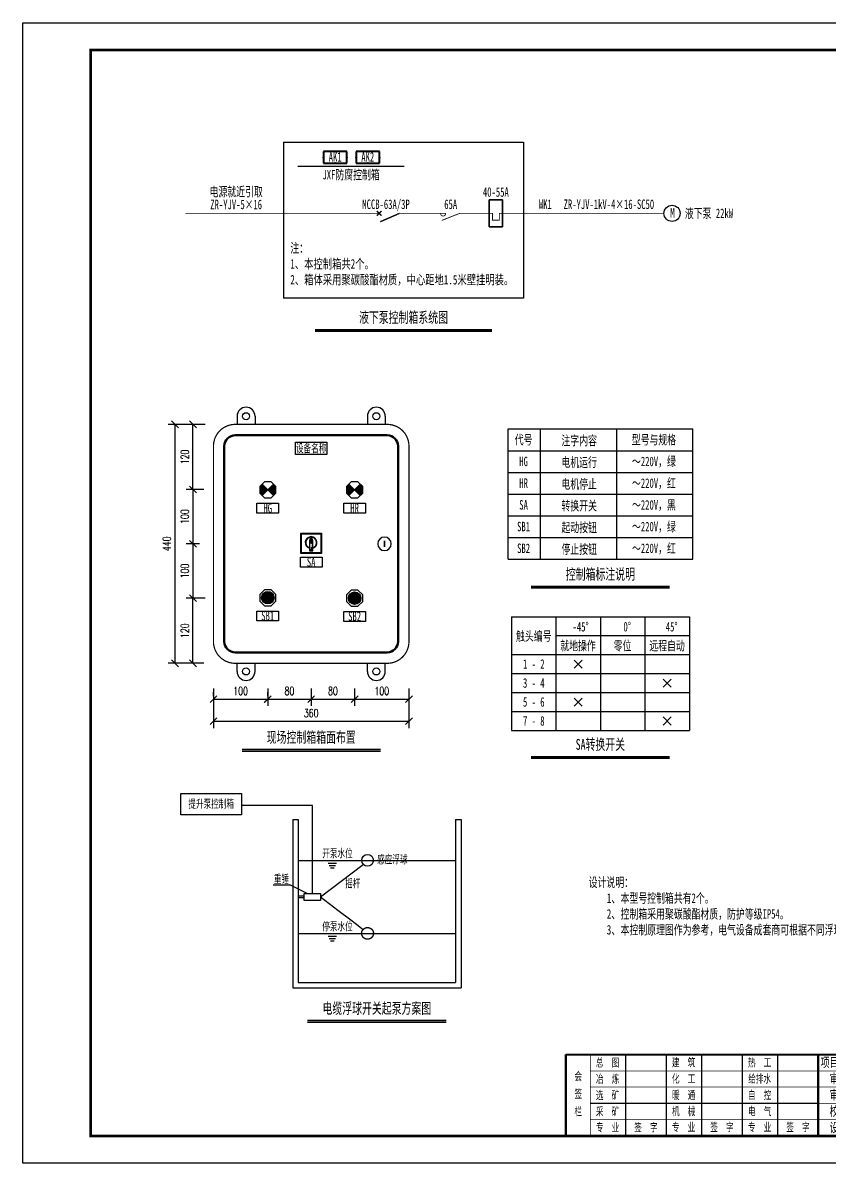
# Model space of a CAD drawing. Header units: millimetres. Extents: x 401220 to 2750366, y -101310 to 943175.
# Drawn here: x 1175571 to 1205271, y 10326 to 52326 of the extents above; entities that cross this region are included whole.
import ezdxf
from ezdxf.enums import TextEntityAlignment as Align

# ---------------------------------------------------------------- set-up
doc = ezdxf.new("R2010")
doc.units = ezdxf.units.MM
doc.linetypes.add('事故照明', pattern=[800, 600, 0, -200, 0])
doc.linetypes.add('常规', pattern=[20, 10, 0, 10])
for name, color, linetype in [('1', 7, 'Continuous'), ('4', 1, 'Continuous'), ('动力平面导线层', 3, '常规'), ('动力平面设备层', 1, 'Continuous'), ('图框', 7, 'Continuous'), ('文字', 7, 'Continuous'), ('标注-照明', 7, 'Continuous'), ('照明平面导线层', 3, 'Continuous'), ('照明平面设备层', 1, 'Continuous'), ('电气-接地设计-接地线', 3, '接地线'), ('高低压系统', 4, 'Continuous')]:
    doc.layers.add(name, color=color, linetype=linetype)
for name, color, linetype, lineweight in [('CAXA0层', 7, 'Continuous', 25), ('SW', 8, 'Continuous', 20), ('TEXT', 4, 'Continuous', 0)]:
    doc.layers.add(name, color=color, linetype=linetype, lineweight=lineweight)
doc.styles.add('DIM_FONT', font='txt.shx', dxfattribs={"width": 0.7, "bigfont": 'hzdx.shx'})
doc.styles.add('HZ', font='simsun.ttf', dxfattribs={"width": 0.75})
doc.styles.add('标准', font='NSimSun.ttf', dxfattribs={"width": 0.667})
doc.linetypes.add('接地线', pattern='A,500,[136,EESLTYPE.shx,S=100,R=0,X=0,Y=0],500,-200,60,-200', length=1460)
doc.dimstyles.new('副本 DIM20', dxfattribs={"dimtxt": 300, "dimasz": 2, "dimexe": 250, "dimexo": 300, "dimgap": 150, "dimtad": 1, "dimdec": 0, "dimlfac": 0.05, "dimzin": 0, "dimdsep": 46, "dimtxsty": 'DIM_FONT', "dimblk1": '_DIMX', "dimblk2": '_DIMX', "dimsah": 1, "dimcen": 0, "dimclrd": 3, "dimclre": 3, "dimclrt": 7, "dimadec": 0, "dimazin": 0, "dimtfac": 1, "dimtdec": 0, "dimtix": 1, "dimtmove": 2, "dimatfit": 3, "dimldrblk": '_DIMX', "dimfxl": 250, "dimtolj": 1, "dimtzin": 0, "dimarcsym": 0})

# ---------------------------------------------------------------- blocks, each defined once
blk = doc.blocks.new('_Oblique')
at = {"color": 0, "linetype": 'ByBlock', "lineweight": -2}
blk.add_line((-0.5, -0.5), (0.5, 0.5), dxfattribs=at)
blk = doc.blocks.new('*D178')
at = {"layer": '1', "color": 3, "linetype": 'ByBlock', "lineweight": -2, "transparency": 16777216}
for p, q in [((1181912, 37537), (1180925, 37537)), ((1181175, 37537), (1181175, 28737)), ((1181912, 28737), (1180925, 28737))]:
    blk.add_line(p, q, dxfattribs=at)
at = {"layer": 'Defpoints', "color": 0, "linetype": 'ByBlock', "transparency": 16777216}
for p in [(1182212, 37537), (1181175, 28737), (1182212, 28737)]:
    blk.add_point(p, dxfattribs=at)
at = {"layer": '1', "color": 3, "linetype": 'ByBlock', "lineweight": -2, "transparency": 16777216, "xscale": 250, "yscale": 250, "zscale": 250}
for p, rotation in [((1181175, 37537), 90), ((1181175, 28737), 270)]:
    blk.add_blockref('_Oblique', p, dxfattribs=dict(at, rotation=rotation))
at = {"layer": '1', "color": 7, "linetype": 'ByBlock', "transparency": 16777216, "insert": (1180875, 33137), "char_height": 300, "attachment_point": 5, "rotation": 90, "style": 'DIM_FONT'}
blk.add_mtext('\\A1;440', dxfattribs=at)
blk = doc.blocks.new('_DIMX')
blk.add_line((-150, 0), (150, 0))
at = {"const_width": 50}
blk.add_lwpolyline([(-70, -70), (70, 70)], dxfattribs=at)
blk = doc.blocks.new('*D179')
at = {"layer": '1', "color": 3, "linetype": 'ByBlock', "lineweight": -2, "transparency": 16777216}
for p, q in [((1182293, 31137), (1181589, 31137)), ((1181839, 28737), (1181839, 31137)), ((1182235, 28737), (1181589, 28737))]:
    blk.add_line(p, q, dxfattribs=at)
at = {"layer": 'Defpoints', "color": 0, "linetype": 'ByBlock', "transparency": 16777216}
for p in [(1181839, 31137), (1182593, 31137), (1182535, 28737)]:
    blk.add_point(p, dxfattribs=at)
at = {"layer": '1', "color": 3, "linetype": 'ByBlock', "lineweight": -2, "transparency": 16777216, "xscale": 250, "yscale": 250, "zscale": 250}
for p, rotation in [((1181839, 31137), 90), ((1181839, 28737), 270)]:
    blk.add_blockref('_Oblique', p, dxfattribs=dict(at, rotation=rotation))
at = {"layer": '1', "color": 7, "linetype": 'ByBlock', "transparency": 16777216, "insert": (1181539, 29937), "char_height": 300, "attachment_point": 5, "rotation": 90, "style": 'DIM_FONT'}
blk.add_mtext('\\A1;120', dxfattribs=at)
blk = doc.blocks.new('*D180')
at = {"layer": '1', "color": 3, "linetype": 'ByBlock', "lineweight": -2, "transparency": 16777216}
for p, q in [((1182018, 33137), (1181589, 33137)), ((1181839, 33137), (1181839, 31137)), ((1182080, 31137), (1181589, 31137))]:
    blk.add_line(p, q, dxfattribs=at)
at = {"layer": 'Defpoints', "color": 0, "linetype": 'ByBlock', "transparency": 16777216}
for p in [(1182318, 33137), (1181839, 31137), (1182380, 31137)]:
    blk.add_point(p, dxfattribs=at)
at = {"layer": '1', "color": 3, "linetype": 'ByBlock', "lineweight": -2, "transparency": 16777216, "xscale": 250, "yscale": 250, "zscale": 250}
for p, rotation in [((1181839, 33137), 90), ((1181839, 31137), 270)]:
    blk.add_blockref('_Oblique', p, dxfattribs=dict(at, rotation=rotation))
at = {"layer": '1', "color": 7, "linetype": 'ByBlock', "transparency": 16777216, "insert": (1181539, 32137), "char_height": 300, "attachment_point": 5, "rotation": 90, "style": 'DIM_FONT'}
blk.add_mtext('\\A1;100', dxfattribs=at)
blk = doc.blocks.new('*D181')
at = {"layer": '1', "color": 3, "linetype": 'ByBlock', "lineweight": -2, "transparency": 16777216}
for p, q in [((1182018, 35137), (1181589, 35137)), ((1181839, 35137), (1181839, 33137)), ((1182080, 33137), (1181589, 33137))]:
    blk.add_line(p, q, dxfattribs=at)
at = {"layer": 'Defpoints', "color": 0, "linetype": 'ByBlock', "transparency": 16777216}
for p in [(1182318, 35137), (1181839, 33137), (1182380, 33137)]:
    blk.add_point(p, dxfattribs=at)
at = {"layer": '1', "color": 3, "linetype": 'ByBlock', "lineweight": -2, "transparency": 16777216, "xscale": 250, "yscale": 250, "zscale": 250}
for p, rotation in [((1181839, 35137), 90), ((1181839, 33137), 270)]:
    blk.add_blockref('_Oblique', p, dxfattribs=dict(at, rotation=rotation))
at = {"layer": '1', "color": 7, "linetype": 'ByBlock', "transparency": 16777216, "insert": (1181539, 34137), "char_height": 300, "attachment_point": 5, "rotation": 90, "style": 'DIM_FONT'}
blk.add_mtext('\\A1;100', dxfattribs=at)
blk = doc.blocks.new('*D182')
at = {"layer": '1', "color": 3, "linetype": 'ByBlock', "lineweight": -2, "transparency": 16777216}
for p, q in [((1182293, 37537), (1181589, 37537)), ((1181839, 35137), (1181839, 37537)), ((1182235, 35137), (1181589, 35137))]:
    blk.add_line(p, q, dxfattribs=at)
at = {"layer": 'Defpoints', "color": 0, "linetype": 'ByBlock', "transparency": 16777216}
for p in [(1181839, 37537), (1182593, 37537), (1182535, 35137)]:
    blk.add_point(p, dxfattribs=at)
at = {"layer": '1', "color": 3, "linetype": 'ByBlock', "lineweight": -2, "transparency": 16777216, "xscale": 250, "yscale": 250, "zscale": 250}
for p, rotation in [((1181839, 37537), 90), ((1181839, 35137), 270)]:
    blk.add_blockref('_Oblique', p, dxfattribs=dict(at, rotation=rotation))
at = {"layer": '1', "color": 7, "linetype": 'ByBlock', "transparency": 16777216, "insert": (1181539, 36337), "char_height": 300, "attachment_point": 5, "rotation": 90, "style": 'DIM_FONT'}
blk.add_mtext('\\A1;120', dxfattribs=at)
blk = doc.blocks.new('*D183')
at = {"layer": '1', "color": 3, "linetype": 'ByBlock', "lineweight": -2, "transparency": 16777216}
for p, q in [((1186192, 27814), (1186192, 27169)), ((1187793, 27814), (1187793, 27169)), ((1186192, 27419), (1187793, 27419))]:
    blk.add_line(p, q, dxfattribs=at)
at = {"layer": 'Defpoints', "color": 0, "linetype": 'ByBlock', "transparency": 16777216}
for p in [(1186192, 28114), (1187793, 28114), (1187793, 27419)]:
    blk.add_point(p, dxfattribs=at)
at = {"layer": '1', "color": 3, "linetype": 'ByBlock', "lineweight": -2, "transparency": 16777216, "xscale": 250, "yscale": 250, "zscale": 250, "rotation": 180}
blk.add_blockref('_Oblique', (1186192, 27419), dxfattribs=at)
at = {"layer": '1', "color": 3, "linetype": 'ByBlock', "lineweight": -2, "transparency": 16777216, "xscale": 250, "yscale": 250, "zscale": 250}
blk.add_blockref('_Oblique', (1187793, 27419), dxfattribs=at)
at = {"layer": '1', "color": 7, "linetype": 'ByBlock', "transparency": 16777216, "insert": (1186993, 27719), "char_height": 300, "attachment_point": 5, "style": 'DIM_FONT'}
blk.add_mtext('\\A1;80', dxfattribs=at)
blk = doc.blocks.new('*D184')
at = {"layer": '1', "color": 3, "linetype": 'ByBlock', "lineweight": -2, "transparency": 16777216}
for p, q in [((1187793, 27814), (1187793, 27169)), ((1189793, 27814), (1189793, 27169)), ((1187793, 27419), (1189793, 27419))]:
    blk.add_line(p, q, dxfattribs=at)
at = {"layer": 'Defpoints', "color": 0, "linetype": 'ByBlock', "transparency": 16777216}
for p in [(1187793, 28114), (1189793, 28114), (1189793, 27419)]:
    blk.add_point(p, dxfattribs=at)
at = {"layer": '1', "color": 3, "linetype": 'ByBlock', "lineweight": -2, "transparency": 16777216, "xscale": 250, "yscale": 250, "zscale": 250, "rotation": 180}
blk.add_blockref('_Oblique', (1187793, 27419), dxfattribs=at)
at = {"layer": '1', "color": 3, "linetype": 'ByBlock', "lineweight": -2, "transparency": 16777216, "xscale": 250, "yscale": 250, "zscale": 250}
blk.add_blockref('_Oblique', (1189793, 27419), dxfattribs=at)
at = {"layer": '1', "color": 7, "linetype": 'ByBlock', "transparency": 16777216, "insert": (1188793, 27719), "char_height": 300, "attachment_point": 5, "style": 'DIM_FONT'}
blk.add_mtext('\\A1;100', dxfattribs=at)
blk = doc.blocks.new('*D185')
at = {"layer": '1', "color": 3, "linetype": 'ByBlock', "lineweight": -2, "transparency": 16777216}
for p, q in [((1182593, 27814), (1182593, 26353)), ((1189793, 27814), (1189793, 26353)), ((1182593, 26603), (1189793, 26603))]:
    blk.add_line(p, q, dxfattribs=at)
at = {"layer": 'Defpoints', "color": 0, "linetype": 'ByBlock', "transparency": 16777216}
for p in [(1182593, 28114), (1189793, 28114), (1189793, 26603)]:
    blk.add_point(p, dxfattribs=at)
at = {"layer": '1', "color": 3, "linetype": 'ByBlock', "lineweight": -2, "transparency": 16777216, "xscale": 250, "yscale": 250, "zscale": 250, "rotation": 180}
blk.add_blockref('_Oblique', (1182593, 26603), dxfattribs=at)
at = {"layer": '1', "color": 3, "linetype": 'ByBlock', "lineweight": -2, "transparency": 16777216, "xscale": 250, "yscale": 250, "zscale": 250}
blk.add_blockref('_Oblique', (1189793, 26603), dxfattribs=at)
at = {"layer": '1', "color": 7, "linetype": 'ByBlock', "transparency": 16777216, "insert": (1186193, 26903), "char_height": 300, "attachment_point": 5, "style": 'DIM_FONT'}
blk.add_mtext('\\A1;360', dxfattribs=at)
blk = doc.blocks.new('*D186')
at = {"layer": '1', "color": 3, "linetype": 'ByBlock', "lineweight": -2, "transparency": 16777216}
for p, q in [((1182593, 27531), (1182593, 27669)), ((1182593, 27419), (1184593, 27419)), ((1184593, 27531), (1184593, 27669))]:
    blk.add_line(p, q, dxfattribs=at)
at = {"layer": 'Defpoints', "color": 0, "linetype": 'ByBlock', "transparency": 16777216}
for p in [(1184593, 27419), (1182593, 27231), (1184593, 27231)]:
    blk.add_point(p, dxfattribs=at)
at = {"layer": '1', "color": 3, "linetype": 'ByBlock', "lineweight": -2, "transparency": 16777216, "xscale": 250, "yscale": 250, "zscale": 250, "rotation": 180}
blk.add_blockref('_Oblique', (1182593, 27419), dxfattribs=at)
at = {"layer": '1', "color": 3, "linetype": 'ByBlock', "lineweight": -2, "transparency": 16777216, "xscale": 250, "yscale": 250, "zscale": 250}
blk.add_blockref('_Oblique', (1184593, 27419), dxfattribs=at)
at = {"layer": '1', "color": 7, "linetype": 'ByBlock', "transparency": 16777216, "insert": (1183593, 27719), "char_height": 300, "attachment_point": 5, "style": 'DIM_FONT'}
blk.add_mtext('\\A1;100', dxfattribs=at)
blk = doc.blocks.new('*D187')
at = {"layer": '1', "color": 3, "linetype": 'ByBlock', "lineweight": -2, "transparency": 16777216}
for p, q in [((1184591, 27814), (1184591, 27169)), ((1186192, 27814), (1186192, 27169)), ((1184591, 27419), (1186192, 27419))]:
    blk.add_line(p, q, dxfattribs=at)
at = {"layer": 'Defpoints', "color": 0, "linetype": 'ByBlock', "transparency": 16777216}
for p in [(1184591, 28114), (1186192, 28114), (1186192, 27419)]:
    blk.add_point(p, dxfattribs=at)
at = {"layer": '1', "color": 3, "linetype": 'ByBlock', "lineweight": -2, "transparency": 16777216, "xscale": 250, "yscale": 250, "zscale": 250, "rotation": 180}
blk.add_blockref('_Oblique', (1184591, 27419), dxfattribs=at)
at = {"layer": '1', "color": 3, "linetype": 'ByBlock', "lineweight": -2, "transparency": 16777216, "xscale": 250, "yscale": 250, "zscale": 250}
blk.add_blockref('_Oblique', (1186192, 27419), dxfattribs=at)
at = {"layer": '1', "color": 7, "linetype": 'ByBlock', "transparency": 16777216, "insert": (1185391, 27719), "char_height": 300, "attachment_point": 5, "style": 'DIM_FONT'}
blk.add_mtext('\\A1;80', dxfattribs=at)
blk = doc.blocks.new('PLA1')
at = {"color": 0, "linetype": 'ByBlock', "lineweight": -2}
for p, q in [((-500, 500), (-500, 0)), ((500, 500), (-500, 500)), ((500, 0), (500, 500)), ((-500, 0), (500, 0))]:
    blk.add_line(p, q, dxfattribs=at)
for p in [(0, 500), (-500, 250), (0, 0), (500, 250)]:
    blk.add_point(p, dxfattribs=at)
blk = doc.blocks.new('JJH')
at = {"color": 3, "linetype": '常规', "lineweight": 35}
for p, q in [((-500, -500), (-500, 0)), ((500, 0), (-500, 0)), ((500, -500), (500, 0)), ((-500, -500), (500, -500))]:
    blk.add_line(p, q, dxfattribs=at)
at = {"color": 3, "linetype": '常规', "lineweight": 35, "const_width": 30}
blk.add_lwpolyline([(0, 100), (0, -125), (-250, -125), (-250, -375), (0, -375), (0, -600)], dxfattribs=at)
blk = doc.blocks.new('GGF')
at = {"layer": '照明平面导线层', "color": 3, "linetype": '常规', "lineweight": 25, "ltscale": 2, "const_width": 30}
for points in [[(0, 0), (0, -365)], [(0, -1065), (-261, -402)], [(0, -365), (0, -544)], [(0, -1065), (0, -1429)]]:
    blk.add_lwpolyline(points, dxfattribs=at)
blk.add_lwpolyline([(0, -544, -1.122007), (0, -365, -1.343832)], format="xyb", dxfattribs=at)
blk = doc.blocks.new('DYDQ0201')
at = {"color": 0}
for points, const_width in [([(0, 0), (0, -3.75)], 0.3), ([(0, -11.25), (-3.11, -4.12)], 0.5), ([(0.86, -4.61), (-0.86, -2.89)], 0.5), ([(-0.86, -4.61), (0.86, -2.89)], 0.5), ([(0, -11.25), (0, -15)], 0.3)]:
    blk.add_lwpolyline(points, dxfattribs=dict(at, const_width=const_width))
blk = doc.blocks.new('3')
at = {"layer": 'TEXT', "color": 7, "lineweight": 25, "style": 'HZ', "width": 0.75}
for s, height, p in [('铜陵有色设计研究院有限责任公司', 400, (221501, 249018)), ('Tongling Nonferrous Design and Research Institute Co.,Ltd.', 200, (221613, 248659))]:
    blk.add_text(s, height=height, dxfattribs=at).set_placement(p)
blk = doc.blocks.new('铜陵有色图签02')
at = {"layer": '图框', "linetype": 'Continuous', "lineweight": 50}
for p, q in [((-38401, 3003), (-38401, 1)), ((-29100, 3001), (-29100, 0))]:
    blk.add_line(p, q, dxfattribs=at)
at = {"layer": '图框', "color": 7, "linetype": 'Continuous', "lineweight": 25}
for p, q in [((-36201, 3010), (-36201, 9)), ((-34701, 3010), (-34701, 9)), ((-33401, 3017), (-33401, 16)), ((-31901, 3017), (-31901, 16)), ((-30601, 3017), (-30601, 16)), ((-29100, 1201), (-37501, 1201))]:
    blk.add_line(p, q, dxfattribs=at)
at = {"layer": '图框', "color": 7, "linetype": 'Continuous', "lineweight": 35}
for p, q in [((-27300, 3001), (-27300, 1)), ((-21600, 1197), (-21600, -3)), ((-17100, 1200), (-17100, 0)), ((-15450, 0), (-15450, 1200)), ((-14550, 1200), (-14550, 0)), ((-12000, 1201), (-12000, 1)), ((-6900, 1202), (-6900, 2))]:
    blk.add_line(p, q, dxfattribs=at)
at = {"layer": '图框', "lineweight": 25}
blk.add_line((-17723, 1830), (-13223, 1830), dxfattribs=at)
at = {"layer": '图框', "lineweight": 70, "const_width": 70}
blk.add_lwpolyline([(-17980, 3001), (0, 3001), (-38401, 3001)], dxfattribs=at)
at = {"layer": '图框', "color": 7, "linetype": 'Continuous', "lineweight": 25, "const_width": 25}
for points in [[(-37501, 3000), (-37501, 0)], [(-25800, 3001), (-25800, 1)], [(-24300, 3001), (-24300, 1)], [(-23100, 2401), (-37501, 2401)], [(-23100, 1801), (-37501, 1801)], [(-23100, 1201), (-29100, 1201)], [(-602, 943), (-932, 371), (-272, 371), (-602, 943)], [(-12900, 600), (-18000, 600), (-37501, 600)]]:
    blk.add_lwpolyline(points, dxfattribs=at)
at = {"layer": '图框', "linetype": 'Continuous', "lineweight": 50, "const_width": 50}
for points in [[(-23100, 3001), (-23100, 1)], [(-18000, 3000), (-18000, 0)]]:
    blk.add_lwpolyline(points, dxfattribs=at)
at = {"layer": '图框', "lineweight": 50, "const_width": 50}
for points in [[(-12900, 3001), (-12900, 1)], [(-7800, 3001), (-7800, 1)], [(0, 3000), (0, 0)], [(-23100, 1200), (0, 1200)]]:
    blk.add_lwpolyline(points, dxfattribs=at)
at = {"layer": '图框', "lineweight": 25, "const_width": 35}
blk.add_lwpolyline([(-17723, 1930), (-13223, 1930)], dxfattribs=at)
at = {"layer": '图框', "color": 7, "linetype": 'Continuous', "lineweight": 35, "const_width": 25}
blk.add_lwpolyline([(-1200, 1201), (-1200, 0)], dxfattribs=at)
at = {"layer": '图框', "linetype": 'Continuous', "lineweight": 70, "const_width": 70}
blk.add_lwpolyline([(-38401, 1), (0, 0)], dxfattribs=at)
at = {"layer": '图框', "lineweight": 25}
blk.add_blockref('3', (-228268, -246986), dxfattribs=at)
at = {"layer": 'TEXT', "color": 7, "lineweight": 25, "style": '标准', "width": 0.667}
for s, height, p in [('项目负责人', 350, (-28197, 2541)), ('总  图', 300, (-36862, 2555)), ('建  筑', 300, (-34062, 2562)), ('热  工', 300, (-31262, 2562)), ('会', 300, (-37942, 2054)), ('冶  炼', 300, (-36862, 1955)), ('化  工', 300, (-34062, 1962)), ('给排水', 300, (-31262, 1962)), ('审  定', 350, (-28197, 1941)), ('签', 300, (-37942, 1404)), ('选  矿', 300, (-36862, 1355)), ('暖  通', 300, (-34062, 1362)), ('自  控', 300, (-31262, 1362)), ('审  核', 350, (-28197, 1341)), ('栏', 300, (-37942, 754)), ('采  矿', 300, (-36862, 754)), ('机  械', 300, (-34062, 761)), ('电  气', 300, (-31262, 761)), ('校  对', 350, (-28197, 741)), ('项目编号', 350, (-22343, 730)), ('专业', 350, (-17559, 730)), ('比例', 350, (-15009, 730)), ('所属', 350, (-12438, 730)), ('图号', 350, (-7339, 495)), ('专  业', 300, (-36862, 170)), ('签  字', 300, (-35449, 170)), ('专  业', 300, (-34062, 177)), ('签  字', 300, (-32649, 177)), ('专  业', 300, (-31262, 177)), ('签  字', 300, (-29849, 177)), ('设  计', 350, (-28197, 139)), ('设计阶段', 350, (-22343, 130)), ('图幅', 350, (-17559, 130)), ('日期', 350, (-15009, 130)), ('图号', 350, (-12438, 130))]:
    blk.add_text(s, height=height, dxfattribs=at).set_placement(p, align=Align.CENTER)

msp = doc.modelspace()

# ---------------------------------------------------------------- hatches: boundary and pattern name
at = {"linetype": 'ByBlock', "lineweight": 25}
h = msp.add_hatch(dxfattribs=at)
h.set_pattern_fill('ANSI31', color=3, scale=184.8, style=0)
h.set_pattern_definition([(45, (620191.026, 37316.388), (-16.3341666, 16.3341666), [])])
h.paths.add_polyline_path([(1184593.4, 35121.4), (1184384.5, 35330.7, 0.1991281), (1184297.7, 35121.4, 0.1986966), (1184384.1, 34912.5)])
h.paths.add_polyline_path([(1184802.6, 35330.3), (1184593.4, 35121.4), (1184802.3, 34912.2, 0.1991281), (1184889.1, 35121.4, 0.1986966)])
h = msp.add_hatch(dxfattribs=at)
h.set_pattern_fill('ANSI31', color=1, scale=184.8, style=0)
h.set_pattern_definition([(45, (624780.879, 37316.388), (-16.3341666, 16.3341666), [])])
h.paths.add_polyline_path([(1187793.4, 35121.4), (1187584.5, 35330.7, 0.1991281), (1187497.7, 35121.4, 0.1986966), (1187584.1, 34912.5)])
h.paths.add_polyline_path([(1188002.6, 35330.3), (1187793.4, 35121.4), (1188002.3, 34912.2, 0.1991281), (1188089.1, 35121.4, 0.1986966)])
at = {"layer": '文字', "linetype": 'ByBlock', "ltscale": 0.2}
h = msp.add_hatch(dxfattribs=at)
h.set_pattern_fill('ANSI31', color=0, scale=308, style=0)
h.set_pattern_definition([(45, (-2177912.565, 1406125.196), (-27.22361108, 27.22361108), [])])
edge = h.paths.add_edge_path()
edge.add_line((1186253, 32873.8), (1186253, 33149.1))
edge.add_line((1186128.3, 33149.1), (1186128.3, 32873.8))
edge.add_arc((1185356.6, 33149.1), 896.4, 360, 366.23113)
edge.add_arc((1185772.4, 33194.5), 478.1, 6.23113, 14.76697)
edge.add_arc((1186031.3, 33262.8), 210.4, 14.76697, 32.47163)
edge.add_arc((1186190.6, 33364.1), 21.5, 32.47163, 90)
edge.add_arc((1186190.6, 33364.1), 21.5, 90, 147.52837)
edge.add_arc((1186349.9, 33262.8), 210.4, 147.52837, 165.23303)
edge.add_arc((1186608.8, 33194.5), 478.1, 165.23303, 173.76887)
edge.add_arc((1187024.7, 33149.1), 896.4, 173.76887, 180)
edge.add_line((1186128.3, 32873.8), (1186253, 32873.8))
at = {"layer": '电气-接地设计-接地线', "linetype": 'ByBlock', "ltscale": 0.2}
h = msp.add_hatch(color=3, dxfattribs=at)
edge = h.paths.add_edge_path()
edge.add_arc((1184593.4, 31152.5), 230.3, 0, 360)
h = msp.add_hatch(color=1, dxfattribs=at)
edge = h.paths.add_edge_path()
edge.add_arc((1187793.4, 31136.9), 230.3, 0, 360)

# ---------------------------------------------------------------- linework, layer by layer
at = {"color": 0, "lineweight": -3, "ltscale": 100}
for p, q in [((1185171.2, 47925.5), (1194016.1, 47925.5)), ((1185171.2, 47925.5), (1185171.2, 42186.4)), ((1194016.1, 47925.5), (1194016.1, 42186.4)), ((1194016.1, 42186.4), (1185171.2, 42186.4))]:
    msp.add_line(p, q, dxfattribs=at)
at = {"color": 3, "linetype": 'ByBlock', "lineweight": 25}
for p, q in [((1184802.6, 35330.3), (1184384.1, 34912.5)), ((1184802.3, 34912.2), (1184384.5, 35330.7))]:
    msp.add_line(p, q, dxfattribs=at)
at = {"color": 1, "linetype": 'ByBlock', "lineweight": 25}
for p, q in [((1188002.6, 35330.3), (1187584.1, 34912.5)), ((1188002.3, 34912.2), (1187584.5, 35330.7))]:
    msp.add_line(p, q, dxfattribs=at)
at = {"color": 0, "linetype": 'ByBlock', "lineweight": 25}
for p, q in [((1186128.3, 33149.1), (1186128.3, 32873.8)), ((1186128.3, 32873.8), (1186253, 32873.8)), ((1186253, 32873.8), (1186253, 33149.1))]:
    msp.add_line(p, q, dxfattribs=at)
for p, q in [((1186236.2, 23495.2), (1183628.5, 23495.2)), ((1186236.2, 20261.9), (1186236.2, 23495.2)), ((1185511.1, 22978.9), (1185511.1, 16778.9)), ((1185511.1, 22978.9), (1185711.1, 22978.9)), ((1185711.1, 22978.9), (1185711.1, 16978.9)), ((1191511.1, 22978.9), (1191511.1, 16978.9)), ((1191511.1, 22978.9), (1191711.1, 22978.9)), ((1191711.1, 22978.9), (1191711.1, 16778.9)), ((1185711.1, 21478.9), (1191511.1, 21478.9)), ((1186540.3, 20134.4), (1188111.2, 21331.9)), ((1185932.1, 20162.9), (1185711.1, 20162.9)), ((1185932.1, 20102.7), (1185711.1, 20102.7)), ((1185711.1, 18789.9), (1191511.1, 18789.9)), ((1185711.1, 16978.9), (1191511.1, 16978.9)), ((1185511.1, 16778.9), (1191711.1, 16778.9))]:
    msp.add_line(p, q)
at = {"color": 0}
for p in [(1184793.7, 20577.2), (1186045.6, 20261.9)]:
    msp.add_line(p, (1185401.7, 20577.2), dxfattribs=at)
at = {"linetype": '事故照明'}
msp.add_line((1186540.3, 20134.4), (1188111.2, 18936.9), dxfattribs=at)
at = {"color": 4, "linetype": 'ByBlock', "lineweight": 35, "const_width": 30}
msp.add_lwpolyline([(1192643.9, 45308.9), (1192868.9, 45308.9)], dxfattribs=at)
at = {"color": 252, "linetype": 'ByBlock', "lineweight": 50}
for points in [[(1183393.4, 37136.9, 0.4142136), (1182993.4, 36736.9)], [(1189393.4, 36736.9, 0.4142136), (1188993.4, 37136.9)], [(1182993.4, 29536.9, 0.4142136), (1183393.4, 29136.9)], [(1188993.4, 29136.9, 0.4142136), (1189393.4, 29536.9)]]:
    msp.add_lwpolyline(points, format="xyb", dxfattribs=at)
for points in [[(1183393.4, 37136.9), (1188993.4, 37136.9)], [(1182993.4, 29536.9), (1182993.4, 36736.9)], [(1189393.4, 36736.9), (1189393.4, 29536.9)], [(1188993.4, 29136.9), (1183393.4, 29136.9)]]:
    msp.add_lwpolyline(points, dxfattribs=at)
at = {"color": 0, "linetype": 'ByBlock', "lineweight": 25}
for points in [[(1185613.8, 36886.9), (1186773, 36886.9), (1186773, 36430.9), (1185613.8, 36430.9)], [(1184194.3, 34630.1), (1184992.5, 34630.1), (1184992.5, 34267.3), (1184194.3, 34267.3)], [(1187394.3, 34630.1), (1188192.5, 34630.1), (1188192.5, 34267.3), (1187394.3, 34267.3)], [(1185809.5, 33530.9), (1186571.9, 33530.9), (1186571.9, 32778.6), (1185809.5, 32778.6)], [(1185793, 32645.6), (1186591.1, 32645.6), (1186591.1, 32282.8), (1185793, 32282.8)], [(1184194.3, 30661.2), (1184992.5, 30661.2), (1184992.5, 30298.3), (1184194.3, 30298.3)], [(1187394.3, 30645.6), (1188192.5, 30645.6), (1188192.5, 30282.8), (1187394.3, 30282.8)]]:
    msp.add_lwpolyline(points, close=True, dxfattribs=at)
at = {"color": 3, "linetype": 'ByBlock', "lineweight": 25}
msp.add_lwpolyline([(1184470.9, 35417.1), (1184297.7, 35243.9), (1184297.7, 34999), (1184470.9, 34825.7), (1184715.9, 34825.7), (1184889.1, 34999), (1184889.1, 35243.9), (1184715.9, 35417.1)], close=True, dxfattribs=at)
at = {"color": 1, "linetype": 'ByBlock', "lineweight": 25}
msp.add_lwpolyline([(1187670.9, 35417.1), (1187497.7, 35243.9), (1187497.7, 34999), (1187670.9, 34825.7), (1187915.9, 34825.7), (1188089.1, 34999), (1188089.1, 35243.9), (1187915.9, 35417.1)], close=True, dxfattribs=at)
at = {"color": 0, "linetype": 'ByBlock', "lineweight": 25}
msp.add_lwpolyline([(1186253, 33149.1, 0.0271951), (1186247.7, 33246.4, 0.0372619), (1186234.7, 33316.4, 0.0774052), (1186208.8, 33375.7, 0.2564233), (1186190.6, 33385.7, 0.2564233), (1186172.5, 33375.7, 0.0774052), (1186146.5, 33316.4, 0.0372619), (1186133.6, 33246.4, 0.0271951), (1186128.3, 33149.1, 0.0271951)], format="xyb", dxfattribs=at)
at = {"color": 3, "linetype": 'ByBlock', "const_width": 64}
msp.add_lwpolyline([(1188893.6, 33256.8), (1188893.6, 33020.8)], dxfattribs=at)
at = {"linetype": 'ByBlock', "lineweight": 25}
for points in [[(1184470.9, 31448.1), (1184297.7, 31274.9), (1184297.7, 31030), (1184470.9, 30856.8), (1184715.9, 30856.8), (1184889.1, 31030), (1184889.1, 31274.9), (1184715.9, 31448.1)], [(1187670.9, 31432.6), (1187497.7, 31259.4), (1187497.7, 31014.5), (1187670.9, 30841.3), (1187915.9, 30841.3), (1188089.1, 31014.5), (1188089.1, 31259.4), (1187915.9, 31432.6)]]:
    msp.add_lwpolyline(points, close=True, dxfattribs=at)
at = {"color": 4}
msp.add_lwpolyline([(1181389.6, 23936.4), (1183628.5, 23936.4), (1183628.5, 23155.9), (1181389.6, 23155.9)], close=True, dxfattribs=at)
at = {"color": 3}
msp.add_lwpolyline([(1185932.1, 20261.9), (1186540.3, 20261.9), (1186540.3, 20006.9), (1185932.1, 20006.9)], close=True, dxfattribs=at)
at = {"color": 1, "lineweight": 30, "ltscale": 100}
msp.add_circle((1199482.6, 45308.9), 295.9, dxfattribs=at)
msp.add_circle((1188269.2, 21478.9), 215.8)
at = {"linetype": '事故照明'}
msp.add_circle((1188269.2, 18789.9), 215.8, dxfattribs=at)
at = {"color": 0, "linetype": 'ByBlock', "lineweight": 25}
for radius, start, end in [(216.5, 286.73948, 253.26052), (200.7, 288.0965, 251.9035)]:
    msp.add_arc((1186190.6, 33184.9), radius, start, end, dxfattribs=at)
at = {"color": 3, "linetype": 'ByBlock'}
for start, end in [(90, 270), (270, 90)]:
    msp.add_arc((1188893.4, 33136.9), 250, start, end, dxfattribs=at)
at = {"layer": '4', "color": 0, "linetype": 'ByBlock'}
for p, q in [((1183463.4, 37836.9), (1183463.4, 37536.9)), ((1184123.4, 37836.9), (1184123.4, 37536.9)), ((1188263.4, 37836.9), (1188263.4, 37536.9)), ((1188923.4, 37836.9), (1188923.4, 37536.9)), ((1183463.4, 28436.9), (1183463.4, 28736.9)), ((1184123.4, 28436.9), (1184123.4, 28736.9)), ((1188263.4, 28436.9), (1188263.4, 28736.9)), ((1188923.4, 28436.9), (1188923.4, 28736.9))]:
    msp.add_line(p, q, dxfattribs=at)
at = {"layer": '4', "color": 0, "linetype": 'ByBlock', "const_width": 45}
for points in [[(1183393.4, 37536.9, 0.4142136), (1182593.4, 36736.9)], [(1189793.4, 36736.9, 0.4142136), (1188993.4, 37536.9)], [(1182593.4, 29536.9, 0.4142136), (1183393.4, 28736.9)], [(1188993.4, 28736.9, 0.4142136), (1189793.4, 29536.9)]]:
    msp.add_lwpolyline(points, format="xyb", dxfattribs=at)
for points in [[(1183393.4, 37536.9), (1188993.4, 37536.9)], [(1182593.4, 29536.9), (1182593.4, 36736.9)], [(1189793.4, 36736.9), (1189793.4, 29536.9)], [(1188993.4, 28736.9), (1183393.4, 28736.9)]]:
    msp.add_lwpolyline(points, dxfattribs=at)
at = {"layer": '4', "color": 0, "linetype": 'ByBlock'}
for centre in [(1183793.4, 37836.9), (1188593.4, 37836.9), (1183793.4, 28436.9), (1188593.4, 28436.9)]:
    msp.add_circle(centre, 130, dxfattribs=at)
for centre, start, end in [((1183793.4, 37836.9), 0, 180), ((1188593.4, 37836.9), 0, 180), ((1183793.4, 28436.9), 180, 0), ((1188593.4, 28436.9), 180, 0)]:
    msp.add_arc(centre, 330, start, end, dxfattribs=at)
at = {"layer": 'CAXA0层', "color": 0, "linetype": 'Continuous', "lineweight": 30}
msp.add_line((1185706.3, 47046.1), (1189618.4, 47046.1), dxfattribs=at)
at = {"layer": 'CAXA0层', "color": 2, "linetype": 'Continuous', "lineweight": 40}
msp.add_line((1186340.5, 41021.4), (1192846.8, 41021.4), dxfattribs=at)
at = {"layer": 'CAXA0层', "color": 2, "linetype": 'Continuous', "lineweight": 0}
msp.add_line((1186340.5, 40955.9), (1192846.8, 40955.9), dxfattribs=at)
at = {"layer": 'CAXA0层', "color": 2, "linetype": 'ByBlock', "lineweight": 40}
for p, q in [((1194295, 31565.2), (1199393.1, 31565.2)), ((1183644.5, 25559.3), (1188742.7, 25559.3)), ((1194295, 25295.9), (1199393.1, 25295.9)), ((1186062, 15577.7), (1191160.2, 15577.7))]:
    msp.add_line(p, q, dxfattribs=at)
at = {"layer": 'CAXA0层', "color": 2, "linetype": 'ByBlock', "lineweight": 0}
for p, q in [((1194295, 31499.7), (1199393.1, 31499.7)), ((1183644.5, 25493.8), (1188742.7, 25493.8)), ((1194295, 25230.4), (1199393.1, 25230.4)), ((1186062, 15512.2), (1191160.2, 15512.2))]:
    msp.add_line(p, q, dxfattribs=at)
at = {"layer": 'SW', "color": 7, "linetype": 'ByBlock', "lineweight": 25}
for p, q in [((1193444.1, 37366.9), (1194644.1, 37366.9)), ((1193444.1, 36566.9), (1193444.1, 37366.9)), ((1194644.1, 37366.9), (1197444.1, 37366.9)), ((1194644.1, 36566.9), (1194644.1, 37366.9)), ((1197444.1, 36566.9), (1197444.1, 37366.9)), ((1197444.1, 37366.9), (1200244.1, 37366.9)), ((1200244.1, 36566.9), (1200244.1, 37366.9)), ((1193444.1, 35766.9), (1193444.1, 36566.9)), ((1193444.1, 36566.9), (1194644.1, 36566.9)), ((1194644.1, 35766.9), (1194644.1, 36566.9)), ((1194644.1, 36566.9), (1197444.1, 36566.9)), ((1197444.1, 35766.9), (1197444.1, 36566.9)), ((1197444.1, 36566.9), (1200244.1, 36566.9)), ((1200244.1, 35766.9), (1200244.1, 36566.9)), ((1200244.1, 35766.9), (1200244.1, 36566.9)), ((1193444.1, 34966.9), (1193444.1, 35766.9)), ((1193444.1, 35766.9), (1194644.1, 35766.9)), ((1194644.1, 34966.9), (1194644.1, 35766.9)), ((1194644.1, 35766.9), (1197444.1, 35766.9)), ((1197444.1, 34966.9), (1197444.1, 35766.9)), ((1197444.1, 35766.9), (1200244.1, 35766.9)), ((1200244.1, 34966.9), (1200244.1, 35766.9)), ((1200244.1, 34966.9), (1200244.1, 35766.9)), ((1193444.1, 34966.9), (1194644.1, 34966.9)), ((1193444.1, 34166.9), (1193444.1, 34966.9)), ((1194644.1, 34966.9), (1197444.1, 34966.9)), ((1194644.1, 34166.9), (1194644.1, 34966.9)), ((1197444.1, 34166.9), (1197444.1, 34966.9)), ((1197444.1, 34966.9), (1200244.1, 34966.9)), ((1200244.1, 34166.9), (1200244.1, 34966.9)), ((1200244.1, 34166.9), (1200244.1, 34966.9)), ((1193444.1, 33366.9), (1193444.1, 34166.9)), ((1193444.1, 34166.9), (1194644.1, 34166.9)), ((1194644.1, 33366.9), (1194644.1, 34166.9)), ((1194644.1, 34166.9), (1197444.1, 34166.9)), ((1197444.1, 33366.9), (1197444.1, 34166.9)), ((1197444.1, 34166.9), (1200244.1, 34166.9)), ((1200244.1, 33366.9), (1200244.1, 34166.9)), ((1200244.1, 33366.9), (1200244.1, 34166.9)), ((1193444.1, 33366.9), (1194644.1, 33366.9)), ((1193444.1, 32566.9), (1193444.1, 33366.9)), ((1194644.1, 33366.9), (1197444.1, 33366.9)), ((1194644.1, 32566.9), (1194644.1, 33366.9)), ((1197444.1, 33366.9), (1200244.1, 33366.9)), ((1197444.1, 32566.9), (1197444.1, 33366.9)), ((1200244.1, 32566.9), (1200244.1, 33366.9)), ((1193444.1, 32566.9), (1194644.1, 32566.9)), ((1194644.1, 32566.9), (1197444.1, 32566.9)), ((1197444.1, 32566.9), (1200244.1, 32566.9)), ((1193565.3, 30454.5), (1200122.8, 30454.5)), ((1193565.3, 30454.5), (1193565.3, 26265.5)), ((1195204.7, 30454.5), (1195204.7, 26265.5)), ((1196844.1, 30454.5), (1196844.1, 26265.5)), ((1198483.4, 30454.5), (1198483.4, 26265.5)), ((1200122.8, 30454.5), (1200122.8, 26265.5)), ((1195204.7, 29756.3), (1200122.8, 29756.3)), ((1193565.3, 29058.2), (1200122.8, 29058.2)), ((1195876.3, 28855.4), (1196172.5, 28559.2)), ((1195876.3, 28559.2), (1196172.5, 28855.4)), ((1193565.3, 28360), (1200122.8, 28360)), ((1199155, 28157.3), (1199451.2, 27861)), ((1199155, 27861), (1199451.2, 28157.3)), ((1193565.3, 27661.8), (1200122.8, 27661.8)), ((1195876.3, 27459.1), (1196172.5, 27162.9)), ((1195876.3, 27162.9), (1196172.5, 27459.1)), ((1193565.3, 26963.6), (1200122.8, 26963.6)), ((1199155, 26760.9), (1199451.2, 26464.7)), ((1199155, 26464.7), (1199451.2, 26760.9)), ((1193565.3, 26265.5), (1200122.8, 26265.5)), ((1193565.3, 26265.5), (1200122.8, 26265.5)), ((1193565.3, 26265.5), (1200122.8, 26265.5))]:
    msp.add_line(p, q, dxfattribs=at)
at = {"layer": '动力平面设备层', "color": 0, "linetype": 'ByBlock', "lineweight": -3, "ltscale": 100}
for p, q in [((1186817.6, 21373.1), (1187127.1, 21373.1)), ((1186859.3, 21288.9), (1187085.4, 21288.9)), ((1186901, 21204.7), (1187043.7, 21204.7)), ((1186817.6, 18684.1), (1187127.1, 18684.1)), ((1186859.3, 18599.9), (1187085.4, 18599.9)), ((1186901, 18515.7), (1187043.7, 18515.7))]:
    msp.add_line(p, q, dxfattribs=at)
at = {"layer": '图框', "linetype": 'Continuous', "lineweight": 100, "const_width": 100}
msp.add_lwpolyline([(1178071.2, 11326.4), (1233971.2, 11326.4), (1233971.2, 51326.4), (1178071.2, 51326.4)], close=True, dxfattribs=at)
at = {"layer": '文字', "color": 4, "linetype": 'ByBlock', "lineweight": 25, "const_width": 30}
for points in [[(1189821.2, 45308.8), (1190597.4, 45308.9)], [(1192026.6, 45308.9), (1192643.9, 45308.9)], [(1193343.9, 45308.9), (1199186.7, 45308.9)]]:
    msp.add_lwpolyline(points, dxfattribs=at)
at = {"layer": '标注-照明', "color": 0, "linetype": 'ByBlock'}
msp.add_lwpolyline([(1185835.8, 33511.1), (1186545.4, 33511.1), (1186545.4, 32801.5), (1185835.8, 32801.5)], close=True, dxfattribs=at)
at = {"layer": '照明平面设备层', "color": 0, "lineweight": -3, "ltscale": 100}
msp.add_lwpolyline([(1175571.2, 52326.4), (1234971.2, 52326.4), (1234971.2, 10326.4), (1175571.2, 10326.4)], close=True, dxfattribs=at)
at = {"layer": '照明平面设备层', "color": 130, "lineweight": -3, "const_width": 30}
for points in [[(1181555.3, 45308.8), (1187224, 45308.8)], [(1187224, 45308.8), (1188321.2, 45308.8)]]:
    msp.add_lwpolyline(points, dxfattribs=at)
at = {"layer": '电气-接地设计-接地线', "color": 3, "linetype": 'ByBlock', "ltscale": 0.2}
msp.add_circle((1184593.4, 31152.5), 230.3, dxfattribs=at)
at = {"layer": '电气-接地设计-接地线', "color": 1, "linetype": 'ByBlock', "ltscale": 0.2}
msp.add_circle((1187793.4, 31136.9), 230.3, dxfattribs=at)

# ---------------------------------------------------------------- block references
at = {"layer": '动力平面导线层', "color": 4, "linetype": 'ByBlock', "rotation": 90}
for name, p in [('JJH', (1192743.9, 45308.9)), ('GGF', (1190597.4, 45308.9))]:
    msp.add_blockref(name, p, dxfattribs=at)
at = {"layer": '图框', "lineweight": 25}
msp.add_blockref('铜陵有色图签02', (1233971.2, 11326.4), dxfattribs=at)
at = {"layer": '照明平面设备层', "color": 1, "lineweight": 40, "xscale": 0.8640000005252659, "yscale": 0.8640000005252659, "zscale": 0.8640000005252659}
for p in [(1187075.9, 47155), (1188275.9, 47155)]:
    msp.add_blockref('PLA1', p, dxfattribs=at)
at = {"layer": '高低压系统', "lineweight": -3, "xscale": 100, "yscale": 100, "zscale": 100, "rotation": 90}
msp.add_blockref('DYDQ0201', (1188321.2, 45308.8), dxfattribs=at)

# ---------------------------------------------------------------- texts
at = {"layer": 'SW', "color": 7, "linetype": 'Continuous', "lineweight": 25, "style": '标准', "width": 0.667}
for s, p in [('AK1', (1187075.9, 47210.2)), ('AK2', (1188275.9, 47210.2)), ('JXF防腐控制箱', (1187662.4, 46559.1)), ('电源就近引取', (1183428.8, 45934.4)), ('ZR-YJV-5×16', (1183428.8, 45461.4)), ('MCCB-63A/3P', (1188948.8, 45468.8)), ('液下泵 22kW', (1200842.7, 45136.3))]:
    msp.add_text(s, height=350, dxfattribs=at).set_placement(p, align=Align.CENTER)
at = {"layer": 'SW', "color": 0, "linetype": 'Continuous', "lineweight": 25, "style": '标准', "width": 0.667}
for s, p in [('40-55A', (1192993.9, 45919.5)), ('65A', (1191330.8, 45468.8))]:
    msp.add_text(s, height=350, dxfattribs=at).set_placement(p, align=Align.CENTER)
at = {"layer": 'SW', "color": 7, "linetype": 'Continuous', "lineweight": 25, "style": '标准', "width": 0.667}
for s, p in [('WK1', (1194577.3, 45468.9)), ('ZR-YJV-1kV-4×16-SC50', (1195490, 45468.9))]:
    msp.add_text(s, height=350, dxfattribs=at).set_placement(p)
at = {"layer": 'SW', "color": 1, "linetype": 'Continuous', "lineweight": 25, "style": '标准', "width": 0.667}
msp.add_text('M', height=350, dxfattribs=at).set_placement((1199499.2, 45149.9), align=Align.CENTER)
at = {"layer": 'SW', "color": 2, "linetype": 'Continuous', "lineweight": 25, "style": '标准', "width": 0.667}
msp.add_text('液下泵控制箱系统图', height=400, dxfattribs=at).set_placement((1189593.7, 41276.4), align=Align.CENTER)
at = {"layer": 'SW', "color": 7, "linetype": 'ByBlock', "lineweight": 25, "style": '标准', "width": 0.667}
for s, height, p in [('代号', 350, (1194015.4, 36797.9)), ('注字内容', 350, (1196063.3, 36766.9)), ('型号与规格', 350, (1198816.2, 36797.9)), ('设备名称', 300, (1186190.5, 36508.7)), ('HG', 350, (1194015.4, 35997.9)), ('电机运行', 350, (1196063.3, 35966.9)), ('～220V，绿', 350, (1198816.2, 35997.9)), ('HR', 350, (1194015.4, 35197.9)), ('电机停止', 350, (1196063.3, 35166.9)), ('～220V，红', 350, (1198816.2, 35197.9)), ('HG', 350, (1184592, 34279.5)), ('HR', 350, (1187792, 34279.5)), ('SA', 350, (1194015.4, 34397.9)), ('转换开关', 350, (1196063.3, 34366.9)), ('～220V，黑', 350, (1198816.2, 34397.9)), ('SB1', 350, (1194015.4, 33597.9)), ('起动按钮', 350, (1196063.3, 33566.9)), ('～220V，绿', 350, (1198816.2, 33597.9)), ('～220V，红', 350, (1198816.2, 32797.9)), ('SB2', 350, (1194015.4, 32797.9)), ('停止按钮', 350, (1196063.3, 32766.9)), ('SA', 350, (1186190.7, 32295)), ('SB1', 350, (1184592, 30310.5)), ('SB2', 350, (1187792, 30295)), ('-45°', 350, (1196116.7, 29910.6)), ('0°', 350, (1197831.4, 29910.6)), ('45°', 350, (1199470, 29910.6)), ('触头编号', 350, (1194390.5, 29564.9)), ('就地操作', 350, (1196020.7, 29212.4)), ('零位', 350, (1197660.1, 29212.4)), ('远程自动', 350, (1199299.4, 29212.4)), ('1 - 2', 350, (1194390.5, 28535.6)), ('3 - 4', 350, (1194390.5, 27837.5)), ('5 - 6', 350, (1194390.5, 27139.3)), ('7 - 8', 350, (1194390.5, 26441.1))]:
    msp.add_text(s, height=height, dxfattribs=at).set_placement(p, align=Align.CENTER)
at = {"layer": 'SW', "color": 2, "linetype": 'ByBlock', "lineweight": 25, "style": '标准', "width": 0.667}
for s, p in [('控制箱标注说明', (1196843.8, 31820.2)), ('现场控制箱箱面布置', (1186193.4, 25814.3)), ('SA转换开关', (1196843.8, 25550.9)), ('电缆浮球开关起泵方案图', (1188610.9, 15832.7))]:
    msp.add_text(s, height=400, dxfattribs=at).set_placement(p, align=Align.CENTER)
at = {"layer": 'SW', "color": 0, "linetype": 'Continuous', "lineweight": 25, "insert": (1185423.4, 44208.7), "char_height": 350, "width": 8834.871, "attachment_point": 1, "style": '标准'}
msp.add_mtext('注：\\P{\\fNSimSun|b0|i0|c134|p34;\\W0.7;1、本控制箱共2个。\\P2、箱体采用聚碳酸酯材质，中心距地1.5米壁挂明装。}', dxfattribs=at)
at = {"layer": 'SW', "color": 0, "linetype": 'ByBlock', "lineweight": 25, "insert": (1196411.8, 20848.7), "char_height": 350, "width": 23102.543, "attachment_point": 1, "style": '标准'}
msp.add_mtext('设计说明：\\P{\\W0.7;    1、\\W0.667;\\C7;本型号控制箱共有2个。\\P\\W0.7;\\C0;    2、\\W0.667;\\C7;控制箱采用聚碳酸酯材质，防护等级IP54。\\P\\W0.7;\\C0;    3、\\W0.667;\\C7;本控制原理图作为参考，电气设备成套商可根据不同浮球类别进行深化设计。}', dxfattribs=at)
at = {"layer": 'TEXT', "color": 4, "linetype": 'ByBlock', "ltscale": 100, "style": '标准', "width": 0.667}
msp.add_text('提升泵控制箱', height=300, dxfattribs=at).set_placement((1182509, 23412.8), align=Align.CENTER)
at = {"layer": 'TEXT', "color": 2, "linetype": 'ByBlock', "ltscale": 100, "style": '标准', "width": 0.667}
for s, p in [('开泵水位', (1187161.7, 21589.4)), ('停泵水位', (1187161.7, 18900.4))]:
    msp.add_text(s, height=300, dxfattribs=at).set_placement(p, align=Align.CENTER)
at = {"layer": 'TEXT', "color": 0, "linetype": 'ByBlock', "ltscale": 100, "style": '标准', "width": 0.667}
for s, p in [('感应浮球', (1189180.6, 21364.9)), ('重锤', (1185097.7, 20645.5)), ('摇杆', (1187725.5, 20479.7))]:
    msp.add_text(s, height=300, dxfattribs=at).set_placement(p, align=Align.CENTER)

# ---------------------------------------------------------------- dimensions: what is measured, and where the dimension line sits
at = {"layer": '1', "color": 0, "linetype": 'ByBlock'}
for base, p1, p2, angle, picture, middle in [((1181175, 28736.9), (1182211.5, 37536.9), (1182211.5, 28736.9), 90, '*D178', (1180875, 33136.9)), ((1181839, 37536.9), (1182534.7, 35136.9), (1182593.4, 37536.9), 270, '*D182', (1181539, 36336.9)), ((1181839, 33136.9), (1182317.7, 35136.9), (1182379.8, 33136.9), 270, '*D181', (1181539, 34136.9)), ((1181839, 31136.9), (1182317.7, 33136.9), (1182379.8, 31136.9), 270, '*D180', (1181539, 32136.9)), ((1181839, 31136.9), (1182534.7, 28736.9), (1182593.4, 31136.9), 270, '*D179', (1181539, 29936.9))]:
    dim = msp.add_linear_dim(base=base, p1=p1, p2=p2, angle=angle, dimstyle='副本 DIM20', override={"dimasz": 250, "dimblk1": 'Oblique', "dimblk2": 'Oblique'}, dxfattribs=at)
    dim.commit()
    dim.dimension.update_dxf_attribs({"geometry": picture, "text_midpoint": middle})
for base, p1, p2, picture, middle in [((1189793.4, 26603.4), (1182593.4, 28114.2), (1189793.4, 28114.2), '*D185', (1186193.4, 26903.4)), ((1184593.4, 27418.6), (1182593.4, 27230.8), (1184593.4, 27230.8), '*D186', (1183593.4, 27718.6)), ((1186192, 27418.6), (1184590.7, 28114.2), (1186192, 28114.2), '*D187', (1185391.3, 27718.6)), ((1187793.4, 27418.6), (1186192, 28114.2), (1187793.4, 28114.2), '*D183', (1186992.7, 27718.6)), ((1189793.4, 27418.6), (1187793.4, 28114.2), (1189793.4, 28114.2), '*D184', (1188793.4, 27718.6))]:
    dim = msp.add_linear_dim(base=base, p1=p1, p2=p2, dimstyle='副本 DIM20', override={"dimasz": 250, "dimblk1": 'Oblique', "dimblk2": 'Oblique'}, dxfattribs=at)
    dim.commit()
    dim.dimension.update_dxf_attribs({"geometry": picture, "text_midpoint": middle})

doc.saveas('drawing.dxf')
